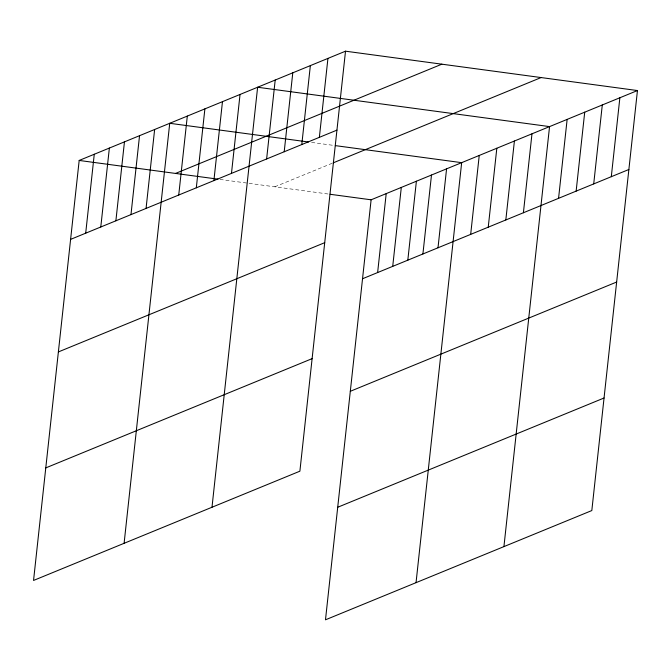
<?xml version="1.0" encoding="UTF-8"?>
<svg xmlns="http://www.w3.org/2000/svg" width="671" height="671" viewBox="0 0 671 671"><rect width="100%" height="100%" fill="white"/><g stroke="black" fill="none" stroke-linecap="round" stroke-linejoin="round"><path stroke-width="0.5" stroke-dasharray="3.35 2.52" d="M274.775 186.815L332.313 163.212M311.562 142.42L334.309 145.49M219.979 179.425L329.092 194.137"/><path stroke-width="1.01" d="M345.515 51.189L79.178 160.444L33.55 580.449L299.887 471.193L345.515 51.189L637.45 90.551L591.822 510.556L325.485 619.811L371.113 199.807L637.45 90.551M85.695 233.189L94.267 154.255M100.784 226.999L109.365 148.065M115.882 220.809L124.454 141.875M130.971 214.619L139.543 135.676M146.06 208.429L154.64 129.486M124.101 543.3L169.729 123.296L308.459 142M178.738 195.026L187.31 116.083M196.309 187.813L204.89 108.878M213.89 180.608L222.47 101.665M231.47 173.395L240.042 94.452M211.994 507.251L257.622 87.247L549.557 126.601L503.929 546.613M266.622 158.968L275.202 80.034M284.202 151.763L292.782 72.82M301.782 144.55L310.354 65.607M319.362 137.337L327.934 58.402M377.63 272.552L386.202 193.617M392.72 266.362L401.3 187.427M407.817 260.172L416.389 181.229M422.906 253.982L431.487 175.039M438.004 247.792L446.576 168.849M416.037 582.663L461.665 162.659L335.341 145.624M470.673 234.389L479.245 155.446M488.245 227.175L496.825 148.241M505.825 219.962L514.405 141.027M523.405 212.757L531.977 133.814M558.566 198.331L567.138 119.396M576.137 191.126L584.718 112.183M593.718 183.913L602.29 104.97M611.298 176.699L619.87 97.765M175.517 173.437L441.853 64.181M70.598 239.379L336.943 130.132M333.261 162.827L541.111 77.559M58.377 351.931L324.714 242.684M362.541 278.742L628.878 169.486M45.779 467.897L312.116 358.641M350.312 391.294L616.649 282.038M337.714 507.259L604.051 398.004M79.178 160.444L217.907 179.149M330.115 194.28L371.113 199.807"/></g></svg>
